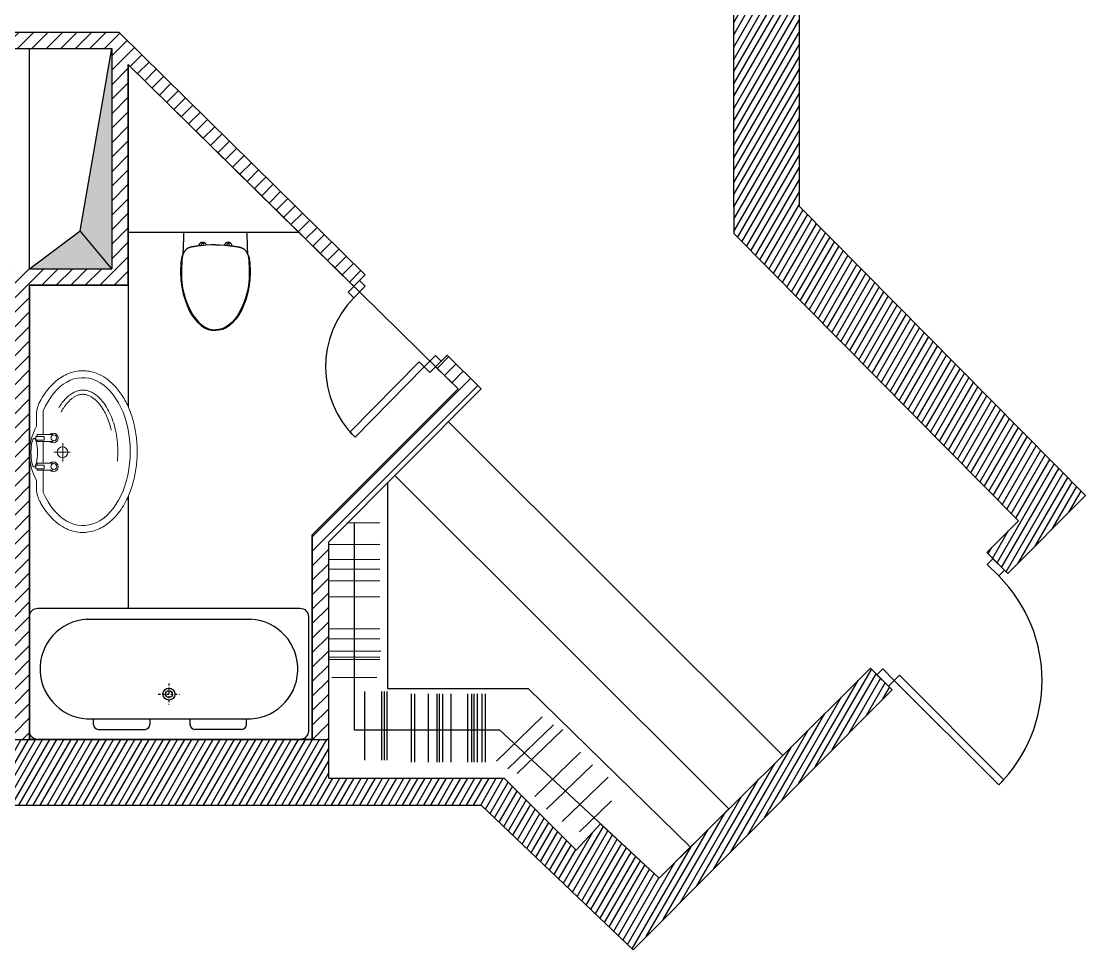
# Model space of a CAD drawing. Header units: millimetres. Extents: x 396 to 72702, y -25197 to 16014.
# Drawn here: x 29642 to 36130, y -25197 to -19537 of the extents above; entities that cross this region are included whole.
import ezdxf

# ---------------------------------------------------------------- set-up
doc = ezdxf.new("R2010")
doc.units = ezdxf.units.MM
doc.header["$MEASUREMENT"] = 0
doc.linetypes.add('DASHDOT', pattern=[25.4, 12.7, -6.35, 0, -6.35])
doc.layers.add('AR doors', color=4, linetype='Continuous')
doc.layers.add('freecads.com', color=7, linetype='Continuous')
pattern_1 = [(60, (0, -25457.51), (-32.475953, 18.75), [])]

msp = doc.modelspace()

# ---------------------------------------------------------------- hatches: boundary and pattern name
at = {"true_color": 0x000000, "transparency": 33554653}
h = msp.add_hatch(dxfattribs=at)
h.set_pattern_fill('ANSI31', color=18, scale=300, angle=15)
h.set_pattern_definition(pattern_1)
h.paths.add_polyline_path([(34384.86, -11389.89), (33063.94, -11389.89), (33063.94, -11789.89), (33984.86, -11789.89), (33984.86, -18028.04), (32745.12, -18028.04), (32745.12, -18128.04), (33984.86, -18128.04), (33984.86, -20670.16), (33984.86, -20831.04), (35719.71, -22583.11), (35526.69, -22775.29), (35655.63, -22904.23), (36129.45, -22428.41), (34384.86, -20666.51)])
h = msp.add_hatch(dxfattribs=at)
h.set_pattern_fill('ANSI31', color=18, scale=500)
h.set_pattern_definition([(45, (0, -25457.51), (-44.19417, 44.19417), [])])
h.paths.add_polyline_path([(31516.17, -22709.99), (32445.98, -21778.38), (32237.37, -21573.06), (32167.69, -21643.87), (32304.56, -21778.51), (31416.17, -22668.62), (31416.17, -23915.39), (31516.17, -23915.39)])
h.paths.add_polyline_path([(29592.41, -21045.99), (29592.41, -23915.39), (29692.41, -23915.39), (29692.41, -21145.99), (30294.06, -21145.99), (30294.06, -19800.8), (31332.52, -20822.32), (31668.66, -21152.98), (31738.46, -21082.05), (30236.2, -19603.54), (27890.83, -19603.54), (27890.83, -19703.54), (30194.06, -19703.54), (30194.06, -21045.99)])
h.paths.add_polyline_path([(26424.62, -22956.01), (26424.62, -21045.99), (26304.97, -21045.99), (26304.97, -19703.54), (26990.83, -19703.54), (26990.83, -19603.54), (25564.22, -19603.54), (25564.22, -19703.54), (26204.97, -19703.54), (26204.97, -22953.8), (26261.73, -22953.8), (26261.73, -22505.76), (26261.73, -21997.34), (26385.52, -21997.34), (26385.52, -22956.01)])
h = msp.add_hatch(color=7)
h.dxf.hatch_style = 1
h.paths.add_polyline_path([(30001.76, -20815.45), (29692.41, -21045.99), (30194.06, -21045.99)])
h.paths.add_polyline_path([(30194.06, -19703.54), (30001.96, -20815.68), (30194.06, -21045.99)])
h = msp.add_hatch(dxfattribs=at)
h.set_pattern_fill('ANSI31', color=18, scale=300, angle=15)
h.set_pattern_definition(pattern_1)
h.paths.add_polyline_path([(31516.17, -23915.39), (31416.17, -23915.39), (24141.02, -23915.39), (24141.02, -24315.39), (32445.39, -24315.39), (33372.24, -25197.28), (34950.01, -23612.83), (34927.85, -23590.67), (34927.85, -23590.67), (34857.84, -23520.66), (34818.05, -23480.86), (34283.22, -24013.37), (33530.04, -24760.93), (33173.67, -24430.09), (33024.96, -24590.27), (32585.87, -24151.62), (31516.17, -24151.62)])

# ---------------------------------------------------------------- linework, layer by layer
for p, q in [((34384.86, -20666.51), (34384.86, -11389.89)), ((33984.86, -20670.16), (33984.86, -18128.04)), ((27890.83, -19603.54), (30236.2, -19603.54)), ((31738.46, -21082.05), (30236.2, -19603.54)), ((27890.83, -19703.54), (30194.06, -19703.54)), ((29692.41, -21045.99), (29692.41, -19703.54)), ((30002.03, -20815.25), (30194.06, -19703.54)), ((30194.06, -19703.54), (30194.06, -21045.99)), ((31668.88, -21153.2), (30294.06, -19800.8)), ((30294.06, -19800.8), (30294.06, -21145.99)), ((33984.86, -20670.16), (33984.86, -20831.04)), ((34384.86, -20666.51), (36130.18, -22429.16)), ((29692.41, -21045.99), (30001.76, -20815.45)), ((30194.06, -21045.99), (30001.76, -20815.45)), ((33984.86, -20831.04), (35719.71, -22583.11)), ((29692.41, -21045.99), (30194.06, -21045.99)), ((29692.41, -21145.99), (29692.41, -23915.39)), ((30294.06, -21145.99), (29692.41, -21145.99)), ((30294.06, -21145.99), (30294.06, -21887.16)), ((32445.98, -21778.38), (32237.37, -21573.06)), ((32304.56, -21778.51), (32167.68, -21643.86)), ((31416.17, -22668.62), (32304.56, -21778.51)), ((31516.17, -22709.99), (32445.98, -21778.38)), ((34283.22, -24013.37), (32245.33, -21979.41)), ((33955.89, -24338.26), (31919.54, -22305.84)), ((30294.06, -22433.77), (30294.06, -23115.39)), ((35655.63, -22904.23), (36129.45, -22428.41)), ((35526.69, -22775.29), (35719.71, -22583.11)), ((31416.17, -23915.39), (31416.17, -22668.62)), ((31516.17, -24151.62), (31516.17, -22709.99)), ((34283.22, -24013.37), (34818.05, -23480.86)), ((33372.24, -25197.28), (34950.01, -23612.83)), ((24141.02, -23915.39), (31416.17, -23915.39)), ((33530.04, -24760.93), (34283.22, -24013.37)), ((31516.17, -24151.62), (32585.87, -24151.62)), ((32585.87, -24151.62), (33024.96, -24590.27)), ((24141.02, -24315.39), (32445.39, -24315.39)), ((32445.39, -24315.39), (33372.24, -25197.28)), ((32460.84, -24330.09), (32460.84, -24330.09)), ((33530.04, -24760.93), (33955.89, -24338.26)), ((33024.96, -24590.27), (33173.67, -24430.09)), ((33173.67, -24430.09), (33530.04, -24760.93))]:
    msp.add_line(p, q)
at = {"color": 7}
for p, q in [((31332.52, -20822.32), (30294.06, -19800.8)), ((30294.06, -20822.32), (30294.06, -19800.8)), ((30294.06, -20822.32), (31315.06, -20822.32)), ((31315.06, -20822.32), (31332.52, -20822.32)), ((31668.78, -21152.85), (31738.46, -21082.05)), ((32167.69, -21643.87), (32237.37, -21573.06)), ((31874.54, -22350.92), (31874.54, -23603.93)), ((31626.04, -22594.74), (31828.54, -22593.43)), ((31672.35, -22594.74), (31672.35, -23855.93)), ((31516.17, -22727.64), (31828.54, -22725.62)), ((31516.17, -22817.64), (31828.54, -22815.62)), ((35526.69, -22775.29), (35655.63, -22904.23)), ((31516.17, -22878.14), (31828.54, -22876.12)), ((31516.17, -22948.14), (31828.54, -22946.12)), ((31516.17, -23046.64), (31828.54, -23044.62)), ((31516.17, -23241.14), (31828.54, -23239.12)), ((31516.17, -23302.64), (31828.54, -23300.62)), ((31516.17, -23378.14), (31833.6, -23376.09)), ((31516.17, -23378.14), (31828.54, -23376.12)), ((31516.17, -23413.14), (31828.54, -23411.12)), ((31516.17, -23427.64), (31828.54, -23425.62)), ((34818.05, -23480.86), (34950.01, -23612.83)), ((31535.92, -23538.39), (31808.79, -23536.62)), ((31874.54, -23603.93), (32732.54, -23603.93)), ((32732.54, -23603.93), (33721.3, -24571.1)), ((31735.32, -23623.22), (31735.32, -24040.72)), ((31837.32, -23623.22), (31837.32, -24040.72)), ((31853.82, -23623.22), (31853.82, -24040.72)), ((31870.32, -23623.22), (31870.32, -24040.72)), ((32019.04, -23636.43), (32019.04, -24053.93)), ((32039.54, -23636.43), (32039.54, -24053.93)), ((32122.54, -23636.43), (32122.54, -24053.93)), ((32176.04, -23636.43), (32176.04, -24053.93)), ((32189.04, -23636.43), (32189.04, -24053.93)), ((32209.54, -23636.43), (32209.54, -24053.93)), ((32261.54, -23636.43), (32261.54, -24053.93)), ((32362.54, -23636.43), (32362.54, -24053.93)), ((32386.54, -23636.43), (32386.54, -24053.93)), ((32401.04, -23636.43), (32401.04, -24053.93)), ((32420.54, -23637.18), (32420.54, -24054.68)), ((32449.04, -23636.43), (32449.04, -24053.93)), ((32469.54, -23636.43), (32469.54, -24053.93)), ((32538.04, -24046.93), (32817.54, -23776.93)), ((31672.35, -23855.93), (32556.82, -23855.93)), ((32556.82, -23855.93), (33530.04, -24760.93)), ((32607.04, -24095.43), (32886.54, -23825.43)), ((32664.04, -24123.93), (32943.54, -23853.93)), ((31416.17, -23915.39), (31516.17, -23915.39)), ((32771.54, -24263.43), (33051.04, -23993.43)), ((32844.04, -24339.93), (33123.54, -24069.93)), ((32939.04, -24414.93), (33218.54, -24144.93)), ((33044.82, -24479.33), (33240.25, -24290.54))]:
    msp.add_line(p, q, dxfattribs=at)
at = {"color": 18, "lineweight": 5, "true_color": 0x000000}
for p, q in [((29734.34, -22005.79), (29734.34, -21939.74)), ((29895.21, -22108.95), (29895.21, -22221.31)), ((29841.51, -22164.32), (29940.76, -22164.32)), ((29734.34, -22335.32), (29734.34, -22381.19))]:
    msp.add_line(p, q, dxfattribs=at)
at = {"color": 0}
for p, q in [((30036.12, -23182.19), (31041.28, -23182.19)), ((30071.17, -23790.02), (31013.65, -23790.02)), ((30082.27, -23824.24), (30082.27, -23790.16)), ((30379.1, -23790.02), (30426.6, -23790.02)), ((30426.6, -23790.16), (30426.6, -23824.24)), ((30670.58, -23790.02), (30718.09, -23790.02)), ((30670.58, -23790.16), (30670.58, -23824.24)), ((31014.91, -23824.24), (31014.91, -23790.16)), ((30111.79, -23853.76), (30397.09, -23853.76)), ((30985.4, -23853.76), (30700.1, -23853.76))]:
    msp.add_line(p, q, dxfattribs=at)
at = {"color": 0, "linetype": 'DASHDOT'}
for p, q in [((30542.41, -23574.01), (30542.41, -23704.01)), ((30477.41, -23639.01), (30607.41, -23639.01))]:
    msp.add_line(p, q, dxfattribs=at)
for points in [[(29692.41, -23915.39), (29692.41, -21145.99), (30294.06, -21145.99), (30294.06, -19800.8), (32304.56, -21778.51), (31416.17, -22668.62), (31416.17, -23915.39), (29692.41, -23915.39)], [(34962.86, -23555.67), (35599.93, -24192.78), (35631.44, -24161.28), (34994.36, -23524.16), (34962.86, -23555.67)]]:
    msp.add_lwpolyline(points)
at = {"color": 7}
msp.add_lwpolyline([(29692.41, -23915.39), (29692.41, -21145.99), (30294.06, -21145.99)], dxfattribs=at)
msp.add_lwpolyline([(32066.68, -21613.01), (32098.28, -21644.12), (31676.56, -22072.5), (31644.96, -22041.39)], close=True)
at = {"color": 18, "lineweight": 5, "true_color": 0x000000, "elevation": 0}
for points in [[(29776.58, -21912.1), (29776.58, -22056.75)], [(29738.3, -22067.45), (29738.3, -22056.75), (29835.05, -22056.75), (29835.05, -22059.65)], [(29835.05, -22093.56), (29835.05, -22099.21), (29738.3, -22099.21), (29738.3, -22090.13)], [(29776.58, -22099.21), (29776.58, -22231.7)], [(29738.3, -22242.4), (29738.3, -22231.7), (29835.05, -22231.7), (29835.05, -22234.6)], [(29835.05, -22268.52), (29835.05, -22274.17), (29738.3, -22274.17), (29738.3, -22265.09)], [(29776.58, -22274.17), (29776.58, -22408.83)]]:
    msp.add_lwpolyline(points, dxfattribs=at)
for points in [[(29781.52, -22067.45), (29781.52, -22090.13), (29730.4, -22090.13), (29730.4, -22067.45)], [(29781.52, -22242.4), (29781.52, -22265.09), (29730.4, -22265.09), (29730.4, -22242.4)]]:
    msp.add_lwpolyline(points, close=True, dxfattribs=at)
at = {"color": 0}
msp.add_lwpolyline([(29738.56, -23915.39, -0.38577), (29692.41, -23864.48), (29692.41, -23166.54, -0.414214), (29743.57, -23115.39), (31341.25, -23115.39, -0.414214), (31392.41, -23166.54), (31392.41, -23864.23, -0.414214), (31341.25, -23915.39), (29738.56, -23915.39)], format="xyb", dxfattribs=at)
at = {"color": 18, "lineweight": 5, "true_color": 0x000000}
for centre, radius in [((29841.04, -22076.6), 17.99), ((29893.58, -22164.32), 32.54), ((29841.04, -22251.56), 17.99)]:
    msp.add_circle(centre, radius, dxfattribs=at)
at = {"color": 0}
for radius in [36.46, 20.83]:
    msp.add_circle((30542.41, -23639.01), radius, dxfattribs=at)
for centre, radius, start, end in [((32098.28, -21644.12), 601.13, 135.448393, 225.448393), ((34962.86, -23555.67), 900.99, 314.998241, 44.998241), ((30061.07, -23485.94), 304.26, 93.303196, 271.902474), ((31023.75, -23485.94), 304.26, 268.097526, 86.696804), ((30111.79, -23824.24), 29.51, 180, 270), ((30397.09, -23824.24), 29.51, 270, 0), ((30700.1, -23824.24), 29.51, 180, 270), ((30985.4, -23824.24), 29.51, 270, 0)]:
    msp.add_arc(centre, radius, start, end, dxfattribs=at)
at = {"color": 18, "lineweight": 5, "true_color": 0x000000}
for centre, radius, start, end in [((29903.3, -21939.74), 168.96, 153.395815, 180), ((30037.08, -22170.55), 344.67, 151.442984, 208.557016), ((29837.19, -22077.55), 29.56, 227.134481, 135.264134), ((29837.19, -22252.5), 29.56, 227.134481, 135.264134), ((29903.3, -22381.19), 168.96, 180, 206.601196)]:
    msp.add_arc(centre, radius, start, end, dxfattribs=at)
msp.add_ellipse((30017.71, -22160.47), major_axis=(0, 450.73), ratio=0.6410848, start_param=2.154405, end_param=7.2703729, dxfattribs=at)
at = {"color": 18, "lineweight": 5, "true_color": 0x000000, "extrusion": (-5.55112e-17, 8.65649e-33, -1)}
msp.add_ellipse((29720.96, -22166.72), major_axis=(0, 87.68), ratio=0.2240434, dxfattribs=at)
at = {"color": 18, "lineweight": 5, "true_color": 0x000000}
for points, knots in [([(29752.23, -22456.85), (29753.66, -22459.71), (29755.11, -22462.54), (29771.82, -22494.43), (29789.36, -22521.09), (29823.14, -22561.65), (29838.39, -22577.05), (29870.81, -22604.05), (29887.99, -22615.65), (29919.22, -22632.04), (29932.93, -22637.81), (29960.94, -22646.76), (29975.25, -22649.92), (30004.11, -22653.49), (30018.67, -22653.89), (30047.65, -22651.92), (30062.07, -22649.55), (30090.4, -22642.13), (30104.31, -22637.09), (30131.34, -22624.55), (30144.47, -22617.06), (30169.76, -22599.83), (30181.92, -22590.11), (30205.15, -22568.67), (30216.22, -22556.95), (30248.66, -22517.9), (30268.03, -22487.56), (30297.4, -22428.11), (30308.51, -22400.12), (30326.85, -22341.55), (30334.06, -22310.97), (30344.39, -22248.35), (30347.51, -22216.31), (30349.55, -22151.92), (30348.48, -22119.59), (30342.18, -22055.81), (30336.96, -22024.37), (30322.49, -21963.54), (30313.25, -21934.14), (30291.01, -21878.49), (30278, -21852.22), (30248.51, -21803.82), (30232.03, -21781.67), (30199.91, -21746.75), (30184.87, -21732.99), (30153.11, -21709.02), (30136.39, -21698.83), (30105.71, -21684.41), (30092.04, -21679.36), (30064.18, -21671.82), (30049.99, -21669.34), (30021.47, -21667.08), (30007.12, -21667.3), (29978.66, -21670.41), (29964.53, -21673.31), (29936.84, -21681.66), (29923.27, -21687.11), (29896.93, -21700.35), (29884.15, -21708.14), (29859.57, -21725.85), (29847.77, -21735.77), (29825.22, -21757.5), (29814.48, -21769.32), (29784.72, -21806.43), (29767.27, -21834.04), (29752.23, -21864.08)], [2.2339458, 2.2339458, 2.2339458, 2.2339458, 2.2561178, 2.2561178, 2.4854634, 2.4854634, 2.6512562, 2.6512562, 2.8170489, 2.8170489, 2.9397544, 2.9397544, 3.0624599, 3.0624599, 3.1851653, 3.1851653, 3.3078708, 3.3078708, 3.4305762, 3.4305762, 3.5532817, 3.5532817, 3.6759872, 3.6759872, 3.7986926, 3.7986926, 4.0558487, 4.0558487, 4.2581916, 4.2581916, 4.4605344, 4.4605344, 4.6628773, 4.6628773, 4.8652201, 4.8652201, 5.067563, 5.067563, 5.2699059, 5.2699059, 5.4722487, 5.4722487, 5.6745916, 5.6745916, 5.8326057, 5.8326057, 5.9906199, 5.9906199, 6.1114902, 6.1114902, 6.2323605, 6.2323605, 6.3532308, 6.3532308, 6.4741011, 6.4741011, 6.5949714, 6.5949714, 6.7158416, 6.7158416, 6.8367119, 6.8367119, 6.9575822, 6.9575822, 7.1908128, 7.1908128, 7.1908128, 7.1908128]), ([(30227.97, -22218.04), (30228.54, -22211.92), (30229.02, -22205.77), (30230.71, -22178.89), (30230.97, -22157.99), (30229.43, -22116.41), (30227.61, -22095.73), (30221.99, -22055.21), (30218.17, -22035.37), (30208.69, -21997.11), (30203.02, -21978.68), (30190.09, -21943.8), (30182.82, -21927.34), (30167.02, -21896.86), (30158.49, -21882.83), (30140.6, -21857.58), (30131.24, -21846.36), (30114.27, -21829.01), (30106.71, -21822.3), (30091.63, -21810.7), (30084.11, -21805.8), (30069.27, -21797.71), (30061.96, -21794.51), (30047.6, -21789.62), (30040.54, -21787.94), (30026.6, -21785.91), (30019.7, -21785.57), (30005.85, -21786.19), (29998.9, -21787.16), (29984.79, -21790.51), (29977.61, -21792.89), (29963.02, -21799.25), (29955.59, -21803.24), (29940.59, -21812.97), (29933.03, -21818.72), (29917.97, -21832.05), (29910.47, -21839.63), (29895.8, -21856.6), (29888.63, -21865.98), (29877.93, -21881.83), (29874.22, -21887.7), (29870.61, -21893.81)], [4.5685642, 4.5685642, 4.5685642, 4.5685642, 4.6148377, 4.6148377, 4.7703123, 4.7703123, 4.9257868, 4.9257868, 5.0812614, 5.0812614, 5.2367359, 5.2367359, 5.3922105, 5.3922105, 5.547685, 5.547685, 5.7031596, 5.7031596, 5.8249538, 5.8249538, 5.9467481, 5.9467481, 6.0685423, 6.0685423, 6.1903365, 6.1903365, 6.3121308, 6.3121308, 6.433925, 6.433925, 6.5557193, 6.5557193, 6.6775135, 6.6775135, 6.7993078, 6.7993078, 6.921102, 6.921102, 7.0428962, 7.0428962, 7.1098275, 7.1098275, 7.1098275, 7.1098275]), ([(30190.58, -22029.62), (30190, -22027.16), (30189.41, -22024.71), (30184.64, -22005.46), (30179.73, -21989.26), (30168.94, -21959.32), (30163.11, -21945.49), (30151.87, -21922.34), (30146.62, -21912.69), (30136.86, -21896.54), (30132.42, -21889.8), (30123.37, -21877.19), (30118.76, -21871.31), (30107.39, -21857.99), (30100.59, -21851.03), (30088.28, -21840.03), (30082.77, -21835.69), (30071.97, -21828.2), (30066.68, -21825.04), (30056.43, -21819.8), (30051.46, -21817.71), (30043.58, -21815.03), (30040.58, -21814.17), (30034.69, -21812.78), (30031.79, -21812.25), (30026.05, -21811.48), (30023.22, -21811.25), (30018.24, -21811.09), (30016.08, -21811.1), (30009.84, -21811.38), (30005.76, -21811.86), (29998.38, -21813.27), (29995.13, -21814.08), (29988.5, -21816.1), (29985.12, -21817.32), (29976.31, -21821.04), (29970.79, -21823.86), (29960.33, -21830.26), (29955.44, -21833.64), (29945.53, -21841.42), (29940.51, -21845.8), (29930.43, -21855.61), (29925.38, -21861.02), (29915.37, -21872.88), (29910.42, -21879.33), (29899.47, -21894.97), (29893.54, -21904.47), (29887.07, -21916.12), (29886.27, -21917.59), (29885.47, -21919.08)], [5.0606745, 5.0606745, 5.0606745, 5.0606745, 5.0814561, 5.0814561, 5.2246994, 5.2246994, 5.3607451, 5.3607451, 5.4685039, 5.4685039, 5.5537904, 5.5537904, 5.6390769, 5.6390769, 5.7626524, 5.7626524, 5.8645596, 5.8645596, 5.9664668, 5.9664668, 6.068374, 6.068374, 6.1331437, 6.1331437, 6.1979134, 6.1979134, 6.2626831, 6.2626831, 6.3121623, 6.3121623, 6.4053082, 6.4053082, 6.4764072, 6.4764072, 6.5475062, 6.5475062, 6.6569657, 6.6569657, 6.7489534, 6.7489534, 6.8409411, 6.8409411, 6.9329288, 6.9329288, 7.0249165, 7.0249165, 7.1404892, 7.1404892, 7.1569811, 7.1569811, 7.1569811, 7.1569811])]:
    msp.add_open_spline(points, degree=3, knots=knots, dxfattribs=at)
at = {"layer": 'AR doors', "color": 250}
for points in [[(31703.93, -21117.61), (31739.04, -21152.17), (31669.9, -21222.4), (31634.79, -21187.83)], [(32167.41, -21573.9), (32202.53, -21608.46), (32133.39, -21678.69), (32098.28, -21644.12)], [(35529.96, -22848.58), (35564.97, -22813.57), (35634.98, -22883.58), (35599.97, -22918.59)], [(34892.85, -23485.65), (34857.84, -23520.66), (34927.85, -23590.67), (34962.86, -23555.67)]]:
    msp.add_lwpolyline(points, close=True, dxfattribs=at)
at = {"layer": 'freecads.com'}
for p, q in [((30632.54, -20822.32), (31017.82, -20822.32)), ((30633.57, -20947.07), (30627.75, -20960.76)), ((30634.05, -20946.2), (30633.57, -20947.07)), ((30634.98, -20944.55), (30634.05, -20946.2)), ((30635.86, -20943.03), (30634.98, -20944.55)), ((30636.75, -20941.55), (30635.86, -20943.03)), ((30637.63, -20940.17), (30636.75, -20941.55)), ((30638.52, -20938.84), (30637.63, -20940.17)), ((30639.41, -20937.57), (30638.52, -20938.84)), ((30640.33, -20936.35), (30639.41, -20937.57)), ((30641.25, -20935.19), (30640.33, -20936.35)), ((30642.19, -20934.07), (30641.25, -20935.19)), ((30643.14, -20932.99), (30642.19, -20934.07)), ((30644.11, -20931.94), (30643.14, -20932.99)), ((30645.09, -20930.94), (30644.11, -20931.94)), ((30646.08, -20929.97), (30645.09, -20930.94)), ((30647.09, -20929.03), (30646.08, -20929.97)), ((30648.1, -20928.13), (30647.09, -20929.03)), ((30649.13, -20927.26), (30648.1, -20928.13)), ((30650.16, -20926.43), (30649.13, -20927.26)), ((30651.19, -20925.63), (30650.16, -20926.43)), ((30652.23, -20924.86), (30651.19, -20925.63)), ((30653.27, -20924.13), (30652.23, -20924.86)), ((30654.31, -20923.43), (30653.27, -20924.13)), ((30655.35, -20922.77), (30654.31, -20923.43)), ((30656.38, -20922.13), (30655.35, -20922.77)), ((30657.41, -20921.52), (30656.38, -20922.13)), ((30658.43, -20920.94), (30657.41, -20921.52)), ((30659.46, -20920.39), (30658.43, -20920.94)), ((30660.47, -20919.87), (30659.46, -20920.39)), ((30661.46, -20919.38), (30660.47, -20919.87)), ((30662.45, -20918.91), (30661.46, -20919.38)), ((30663.42, -20918.46), (30662.45, -20918.91)), ((30664.38, -20918.04), (30663.42, -20918.46)), ((30665.32, -20917.65), (30664.38, -20918.04)), ((30666.24, -20917.28), (30665.32, -20917.65)), ((30667.14, -20916.92), (30666.24, -20917.28)), ((30668.03, -20916.59), (30667.14, -20916.92)), ((30668.91, -20916.27), (30668.03, -20916.59)), ((30669.77, -20915.98), (30668.91, -20916.27)), ((30670.63, -20915.69), (30669.77, -20915.98)), ((30671.47, -20915.42), (30670.63, -20915.69)), ((30672.31, -20915.16), (30671.47, -20915.42)), ((30673.13, -20914.92), (30672.31, -20915.16)), ((30673.94, -20914.69), (30673.13, -20914.92)), ((30674.73, -20914.47), (30673.94, -20914.69)), ((30675.52, -20914.26), (30674.73, -20914.47)), ((30676.28, -20914.06), (30675.52, -20914.26)), ((30677.04, -20913.87), (30676.28, -20914.06)), ((30677.78, -20913.69), (30677.04, -20913.87)), ((30678.5, -20913.53), (30677.78, -20913.69)), ((30679.21, -20913.36), (30678.5, -20913.53)), ((30679.9, -20913.21), (30679.21, -20913.36)), ((30680.58, -20913.07), (30679.9, -20913.21)), ((30681.23, -20912.94), (30680.58, -20913.07)), ((30681.87, -20912.81), (30681.23, -20912.94)), ((30682.49, -20912.69), (30681.87, -20912.81)), ((30683.1, -20912.57), (30682.49, -20912.69)), ((30683.7, -20912.47), (30683.1, -20912.57)), ((30684.85, -20912.26), (30683.7, -20912.47)), ((30685.95, -20912.07), (30684.85, -20912.26)), ((30687.01, -20911.9), (30685.95, -20912.07)), ((30688.02, -20911.74), (30687.01, -20911.9)), ((30688.98, -20911.6), (30688.02, -20911.74)), ((30690.33, -20911.4), (30688.98, -20911.6)), ((30691.99, -20911.17), (30690.33, -20911.4)), ((30694.52, -20910.83), (30691.99, -20911.17)), ((30699.14, -20910.16), (30694.26, -20910.86)), ((30702.5, -20909.7), (30699.14, -20910.16)), ((30707.96, -20908.97), (30702.5, -20909.7)), ((30712.53, -20908.38), (30707.96, -20908.97)), ((30718.72, -20907.61), (30712.53, -20908.38)), ((30726.27, -20906.7), (30718.72, -20907.61)), ((30731.01, -20906.16), (30726.27, -20906.7)), ((30732, -20906.06), (30731.43, -20906.12)), ((30733.23, -20905.96), (30732, -20906.06)), ((30734.5, -20905.84), (30733.23, -20905.96)), ((30736.35, -20905.64), (30734.69, -20905.82)), ((30768.4, -20902.53), (30736.35, -20905.64)), ((30798.77, -20900.72), (30768.4, -20902.53)), ((30825.18, -20900.17), (30798.77, -20900.72)), ((30825.18, -20900.17), (30851.59, -20900.72)), ((30851.59, -20900.72), (30881.95, -20902.53)), ((30881.95, -20902.53), (30914, -20905.64)), ((30914, -20905.64), (30915.67, -20905.82)), ((30915.86, -20905.84), (30917.13, -20905.96)), ((30917.13, -20905.96), (30918.35, -20906.06)), ((30918.35, -20906.06), (30918.93, -20906.12)), ((30919.35, -20906.16), (30924.09, -20906.7)), ((30924.09, -20906.7), (30931.63, -20907.61)), ((30931.63, -20907.61), (30937.83, -20908.38)), ((30937.83, -20908.38), (30942.4, -20908.97)), ((30942.4, -20908.97), (30947.85, -20909.7)), ((30947.85, -20909.7), (30951.22, -20910.16)), ((30951.22, -20910.16), (30956.1, -20910.86)), ((30955.83, -20910.83), (30958.37, -20911.17)), ((30958.37, -20911.17), (30960.02, -20911.4)), ((30960.02, -20911.4), (30961.38, -20911.6)), ((30961.38, -20911.6), (30962.34, -20911.74)), ((30962.34, -20911.74), (30963.35, -20911.9)), ((30963.35, -20911.9), (30964.41, -20912.07)), ((30964.41, -20912.07), (30965.51, -20912.26)), ((30965.51, -20912.26), (30966.66, -20912.47)), ((30966.66, -20912.47), (30967.26, -20912.57)), ((30967.26, -20912.57), (30967.86, -20912.69)), ((30967.86, -20912.69), (30968.49, -20912.81)), ((30968.49, -20912.81), (30969.12, -20912.94)), ((30969.12, -20912.94), (30969.78, -20913.07)), ((30969.78, -20913.07), (30970.45, -20913.21)), ((30970.45, -20913.21), (30971.14, -20913.36)), ((30971.14, -20913.36), (30971.85, -20913.53)), ((30971.85, -20913.53), (30972.58, -20913.69)), ((30972.58, -20913.69), (30973.32, -20913.87)), ((30973.32, -20913.87), (30974.07, -20914.06)), ((30974.07, -20914.06), (30974.84, -20914.26)), ((30974.84, -20914.26), (30975.62, -20914.47)), ((30975.62, -20914.47), (30976.42, -20914.69)), ((30976.42, -20914.69), (30977.23, -20914.92)), ((30977.23, -20914.92), (30978.05, -20915.16)), ((30978.05, -20915.16), (30978.88, -20915.42)), ((30978.88, -20915.42), (30979.73, -20915.69)), ((30979.73, -20915.69), (30980.58, -20915.98)), ((30980.58, -20915.98), (30981.44, -20916.27)), ((30981.44, -20916.27), (30982.32, -20916.59)), ((30982.32, -20916.59), (30983.21, -20916.92)), ((30983.21, -20916.92), (30984.12, -20917.28)), ((30984.12, -20917.28), (30985.04, -20917.65)), ((30985.04, -20917.65), (30985.98, -20918.04)), ((30985.98, -20918.04), (30986.93, -20918.46)), ((30986.93, -20918.46), (30987.91, -20918.91)), ((30987.91, -20918.91), (30988.89, -20919.38)), ((30988.89, -20919.38), (30989.89, -20919.87)), ((30989.89, -20919.87), (30990.9, -20920.39)), ((30990.9, -20920.39), (30991.92, -20920.94)), ((30991.92, -20920.94), (30992.95, -20921.52)), ((30992.95, -20921.52), (30993.98, -20922.13)), ((30993.98, -20922.13), (30995.01, -20922.77)), ((30995.01, -20922.77), (30996.05, -20923.43)), ((30996.05, -20923.43), (30997.09, -20924.13)), ((30997.09, -20924.13), (30998.13, -20924.86)), ((30998.13, -20924.86), (30999.16, -20925.63)), ((30999.16, -20925.63), (31000.2, -20926.43)), ((31000.2, -20926.43), (31001.23, -20927.26)), ((31001.23, -20927.26), (31002.25, -20928.13)), ((31002.25, -20928.13), (31003.27, -20929.03)), ((31003.27, -20929.03), (31004.27, -20929.97)), ((31004.27, -20929.97), (31005.27, -20930.94)), ((31005.27, -20930.94), (31006.25, -20931.94)), ((31006.25, -20931.94), (31007.21, -20932.99)), ((31007.21, -20932.99), (31008.17, -20934.07)), ((31008.17, -20934.07), (31009.1, -20935.19)), ((31009.1, -20935.19), (31010.03, -20936.35)), ((31010.03, -20936.35), (31010.94, -20937.57)), ((31010.94, -20937.57), (31011.84, -20938.84)), ((31011.84, -20938.84), (31012.73, -20940.17)), ((31012.73, -20940.17), (31013.61, -20941.55)), ((31013.61, -20941.55), (31014.5, -20943.03)), ((31014.5, -20943.03), (31015.38, -20944.55)), ((31015.38, -20944.55), (31016.3, -20946.2)), ((31016.3, -20946.2), (31016.78, -20947.07)), ((31016.78, -20947.07), (31022.61, -20960.76)), ((30615.22, -21009.4), (30612.55, -21063.27)), ((30616.64, -20995.91), (30615.24, -21009.12)), ((30618.5, -20982.5), (30616.64, -20995.91)), ((30621.72, -20970.16), (30618.5, -20982.5)), ((30620.03, -21014.04), (30618.74, -21034.32)), ((30621.67, -20995.06), (30620.03, -21014.04)), ((30623.93, -20977.27), (30621.67, -20995.06)), ((30627.17, -20959.43), (30621.72, -20970.16)), ((30627.75, -20960.76), (30623.93, -20977.27)), ((30629.5, -20956.63), (30627.17, -20959.43)), ((31020.85, -20956.63), (31023.18, -20959.43)), ((31022.61, -20960.76), (31026.43, -20977.27)), ((31023.18, -20959.43), (31028.64, -20970.16)), ((31026.43, -20977.27), (31028.69, -20995.06)), ((31028.64, -20970.16), (31031.85, -20982.5)), ((31028.69, -20995.06), (31030.33, -21014.04)), ((31030.33, -21014.04), (31031.61, -21034.32)), ((31031.85, -20982.5), (31033.72, -20995.91)), ((31033.72, -20995.91), (31035.12, -21009.12)), ((31035.14, -21009.4), (31037.8, -21063.27)), ((30612.55, -21063.27), (30614.76, -21113.01)), ((30618.74, -21034.32), (30618, -21056.05)), ((30618, -21056.05), (30618, -21079.43)), ((30618, -21079.43), (30619.03, -21104.69)), ((31032.36, -21079.43), (31031.33, -21104.69)), ((31031.61, -21034.32), (31032.36, -21056.05)), ((31032.36, -21056.05), (31032.36, -21079.43)), ((31037.8, -21063.27), (31035.6, -21113.01)), ((30614.76, -21113.01), (30620.71, -21158.05)), ((30619.03, -21104.69), (30621.5, -21132.16)), ((30621.5, -21132.16), (30625.92, -21162.03)), ((31028.86, -21132.16), (31024.43, -21162.03)), ((31031.33, -21104.69), (31028.86, -21132.16)), ((31035.6, -21113.01), (31029.65, -21158.05)), ((30620.71, -21158.05), (30629.46, -21198.93)), ((30625.92, -21162.03), (30632.91, -21194.67)), ((30629.46, -21198.93), (30640.28, -21236.1)), ((30632.91, -21194.67), (30643.4, -21231.14)), ((31017.44, -21194.67), (31006.96, -21231.14)), ((31020.9, -21198.93), (31010.07, -21236.1)), ((31024.43, -21162.03), (31017.44, -21194.67)), ((31029.65, -21158.05), (31020.9, -21198.93)), ((30640.28, -21236.1), (30652.69, -21269.95)), ((30643.4, -21231.14), (30657.32, -21268.51)), ((30652.69, -21269.95), (30666.65, -21300.64)), ((30657.32, -21268.51), (30673.15, -21301.94)), ((30993.04, -21268.51), (30977.21, -21301.94)), ((30997.66, -21269.95), (30983.71, -21300.64)), ((31006.96, -21231.14), (30993.04, -21268.51)), ((31010.07, -21236.1), (30997.66, -21269.95)), ((30666.65, -21300.64), (30682.22, -21328.23)), ((30673.15, -21301.94), (30689.81, -21329.97)), ((30682.22, -21328.23), (30699.39, -21352.67)), ((30689.81, -21329.97), (30707.35, -21353.87)), ((30960.55, -21329.97), (30943.01, -21353.87)), ((30968.14, -21328.23), (30950.97, -21352.67)), ((30977.21, -21301.94), (30960.55, -21329.97)), ((30983.71, -21300.64), (30968.14, -21328.23)), ((30699.39, -21352.67), (30718.01, -21373.93)), ((30707.35, -21353.87), (30725.54, -21374.02)), ((30718.01, -21373.93), (30737.93, -21391.85)), ((30725.54, -21374.02), (30744.34, -21390.31)), ((30737.93, -21391.85), (30759.15, -21405.95)), ((30744.34, -21390.31), (30763.66, -21402.61)), ((30759.15, -21405.95), (30781.43, -21415.62)), ((30763.66, -21402.61), (30783.62, -21411.1)), ((30886.7, -21402.61), (30866.73, -21411.1)), ((30891.21, -21405.95), (30868.93, -21415.62)), ((30906.02, -21390.31), (30886.7, -21402.61)), ((30912.42, -21391.85), (30891.21, -21405.95)), ((30924.81, -21374.02), (30906.02, -21390.31)), ((30932.34, -21373.93), (30912.42, -21391.85)), ((30943.01, -21353.87), (30924.81, -21374.02)), ((30950.97, -21352.67), (30932.34, -21373.93)), ((30781.43, -21415.62), (30804.06, -21420.85)), ((30783.62, -21411.1), (30804.4, -21416.04)), ((30804.06, -21420.85), (30825.18, -21422.32)), ((30804.4, -21416.04), (30825.18, -21417.58)), ((30845.95, -21416.04), (30825.18, -21417.58)), ((30846.29, -21420.85), (30825.18, -21422.32)), ((30866.73, -21411.1), (30845.95, -21416.04)), ((30868.93, -21415.62), (30846.29, -21420.85))]:
    msp.add_line(p, q, dxfattribs=at)
for points in [[(30632.54, -20822.32), (30630.21, -20867.97), (30628.44, -20913.66), (30627.24, -20959.35)], [(31023.12, -20959.35), (31021.91, -20913.66), (31020.15, -20867.97), (31017.82, -20822.32)], [(30741.2, -20885.21), (30731.11, -20887.82), (30723.86, -20896.65), (30723.28, -20907.06)], [(30770.39, -20902.41), (30767.08, -20889.6), (30754.01, -20881.9), (30741.2, -20885.21)], [(30903.16, -20884.45), (30892.24, -20884.45), (30882.7, -20891.84), (30879.97, -20902.41)], [(30927.08, -20907.06), (30926.37, -20894.38), (30915.87, -20884.45), (30903.16, -20884.45)], [(30752.24, -20892.62), (30750.8, -20891.48), (30749.02, -20890.85), (30747.19, -20890.85)], [(30753.5, -20903.97), (30756.28, -20900.49), (30755.72, -20895.41), (30752.24, -20892.62)], [(30909.32, -20893.71), (30907.79, -20891.9), (30905.54, -20890.85), (30903.16, -20890.85)], [(30908.39, -20905.09), (30911.79, -20902.21), (30912.21, -20897.11), (30909.32, -20893.71)]]:
    msp.add_open_spline(points, degree=3, dxfattribs=at)
for points in [[(30747.19, -20890.85), (30742.73, -20890.85), (30739.11, -20894.47), (30739.11, -20898.93), (30739.11, -20901.3), (30740.15, -20903.56), (30741.97, -20905.09)], [(30903.16, -20890.85), (30898.7, -20890.85), (30895.09, -20894.47), (30895.09, -20898.93), (30895.09, -20900.76), (30895.71, -20902.54), (30896.86, -20903.97)]]:
    msp.add_open_spline(points, degree=3, knots=[0, 0, 0, 0, 1, 1, 1, 2, 2, 2, 2], dxfattribs=at)

doc.saveas('drawing.dxf')
